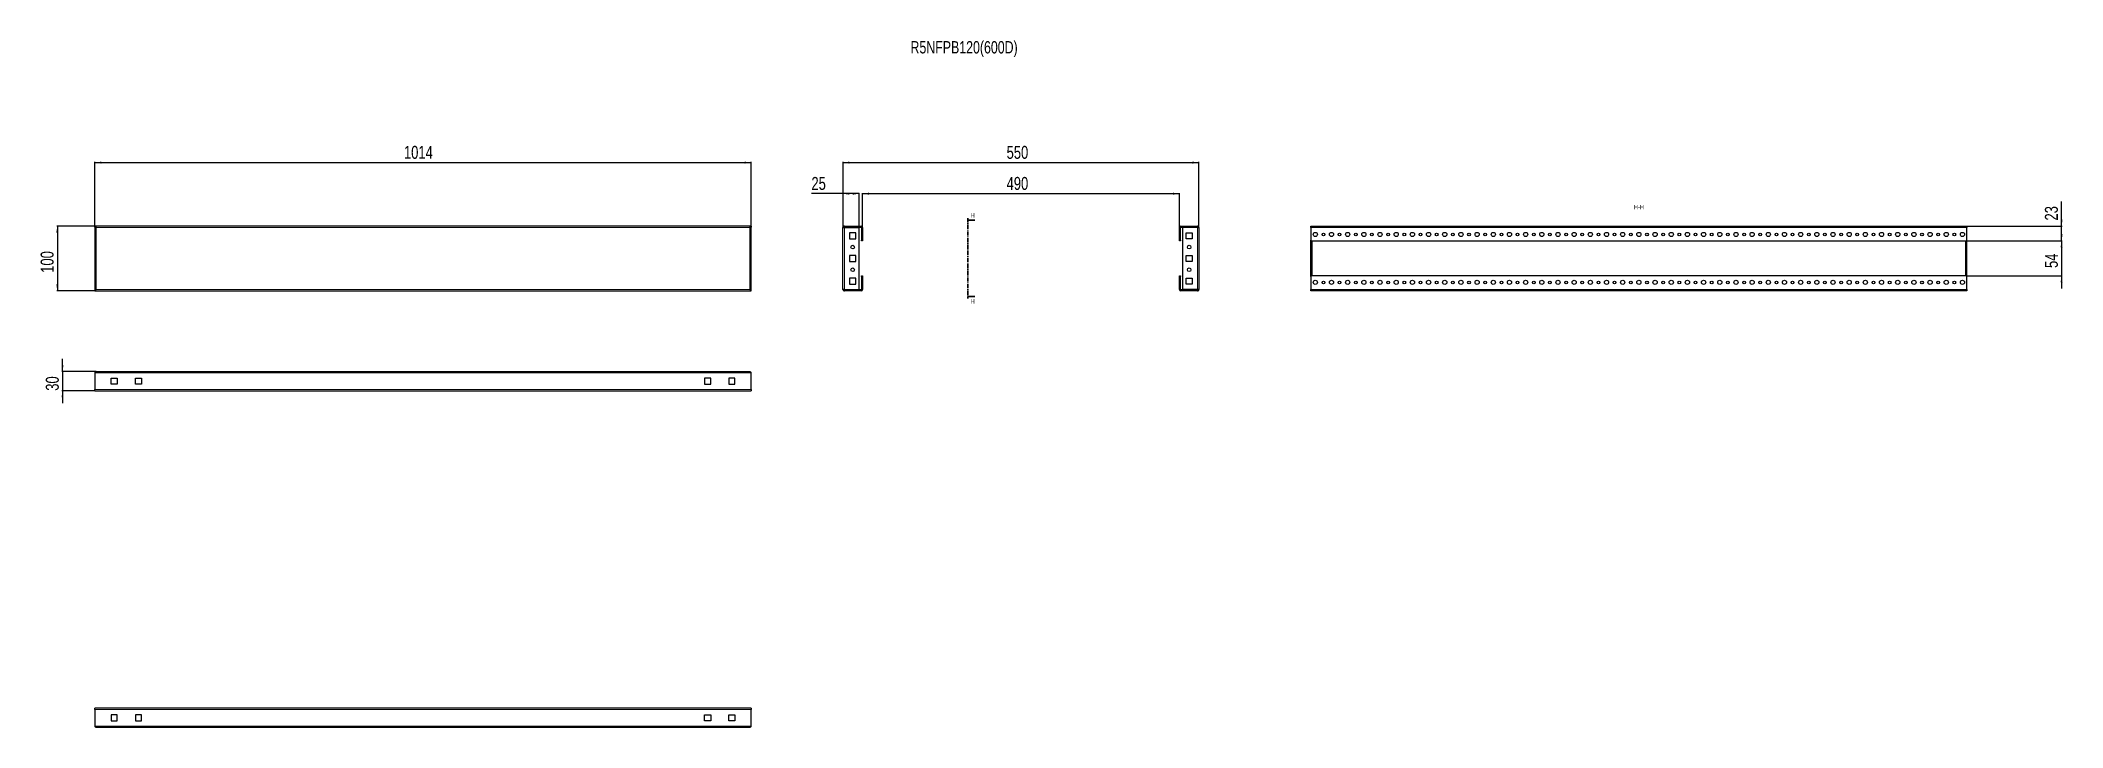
# Model space of a CAD drawing. Header units: millimetres. Extents: x -414 to 2711, y -442 to 619.
import ezdxf

# ---------------------------------------------------------------- set-up
doc = ezdxf.new("R2010")
doc.units = ezdxf.units.MM
doc.linetypes.add('CENTER', pattern=[10.16, 6.35, -1.27, 1.27, -1.27])
doc.layers.add('FORMAT', color=7, linetype='Continuous')
doc.styles.add('SLDTEXTSTYLE0', font='TXT', dxfattribs={"width": 0.75})
doc.dimstyles.new('SLDDIMSTYLE0', dxfattribs={"dimtxt": 20, "dimasz": 10, "dimexe": 0, "dimexo": 0.0625, "dimgap": 5, "dimtad": 2, "dimdec": 1, "dimrnd": 1e-09, "dimzin": 12, "dimdsep": 46, "dimtxsty": 'SLDTEXTSTYLE0', "dimsah": 1, "dimcen": 0.09, "dimadec": 0, "dimazin": 3, "dimtfac": 1, "dimtofl": 0, "dimtmove": 0, "dimatfit": 3, "dimfxl": 0, "dimfrac": 2, "dimtolj": 1, "dimtzin": 12, "dimarcsym": 0})
doc.dimstyles.new('SLDDIMSTYLE1', dxfattribs={"dimtxt": 20, "dimasz": 10, "dimexe": 0, "dimexo": 0.0625, "dimgap": 5, "dimtad": 2, "dimdec": 1, "dimrnd": 1e-09, "dimzin": 12, "dimdsep": 46, "dimtxsty": 'SLDTEXTSTYLE0', "dimsah": 1, "dimcen": 0.09, "dimadec": 0, "dimazin": 3, "dimtfac": 1, "dimtmove": 0, "dimatfit": 0, "dimfxl": 0, "dimfrac": 2, "dimtolj": 1, "dimtzin": 12, "dimarcsym": 0})

# ---------------------------------------------------------------- blocks, each defined once
blk = doc.blocks.new('_D')
at = {"layer": 'FORMAT'}
for p, q in [((-329.8, 330.6), (-329.8, 431.6)), ((-329.8, 430.6), (684.2, 430.6)), ((684.2, 330.6), (684.2, 431.6))]:
    blk.add_line(p, q, dxfattribs=at)
for points in [[(-329.8, 430.6), (-319.8, 429), (-319.8, 432.1)], [(684.2, 430.6), (674.2, 432.1), (674.2, 429)]]:
    blk.add_solid(points, dxfattribs=at)
at = {"layer": 'FORMAT', "insert": (147.7, 456.4), "char_height": 20, "attachment_point": 1, "style": 'SLDTEXTSTYLE0'}
blk.add_mtext('1014', dxfattribs=at)
blk = doc.blocks.new('_D_1')
at = {"layer": 'FORMAT'}
for p, q in [((-329.8, 332.6), (-388.9, 332.6)), ((-387.9, 332.6), (-387.9, 232.6)), ((-329.8, 232.6), (-388.9, 232.6))]:
    blk.add_line(p, q, dxfattribs=at)
for points in [[(-387.9, 332.6), (-389.5, 322.6), (-386.4, 322.6)], [(-387.9, 232.6), (-386.4, 242.6), (-389.5, 242.6)]]:
    blk.add_solid(points, dxfattribs=at)
at = {"layer": 'FORMAT', "insert": (-413.7, 260.4), "char_height": 20, "attachment_point": 1, "rotation": 90, "style": 'SLDTEXTSTYLE0'}
blk.add_mtext('100', dxfattribs=at)
blk = doc.blocks.new('_D_2')
at = {"layer": 'FORMAT'}
for p, q in [((826.2, 330.5), (826.2, 431.6)), ((826.2, 430.6), (1376.2, 430.6)), ((1376.2, 330.5), (1376.2, 431.6))]:
    blk.add_line(p, q, dxfattribs=at)
for points in [[(826.2, 430.6), (836.2, 429), (836.2, 432.1)], [(1376.2, 430.6), (1366.2, 432.1), (1366.2, 429)]]:
    blk.add_solid(points, dxfattribs=at)
at = {"layer": 'FORMAT', "insert": (1079, 456.4), "char_height": 20, "attachment_point": 1, "style": 'SLDTEXTSTYLE0'}
blk.add_mtext('550', dxfattribs=at)
blk = doc.blocks.new('_D_3')
at = {"layer": 'FORMAT'}
for p, q in [((856.2, 330.5), (856.2, 383.6)), ((856.2, 382.6), (1346.2, 382.6)), ((1346.2, 330.5), (1346.2, 383.6))]:
    blk.add_line(p, q, dxfattribs=at)
for points in [[(856.2, 382.6), (866.2, 381), (866.2, 384.1)], [(1346.2, 382.6), (1336.2, 384.1), (1336.2, 381)]]:
    blk.add_solid(points, dxfattribs=at)
at = {"layer": 'FORMAT', "insert": (1079, 408.4), "char_height": 20, "attachment_point": 1, "style": 'SLDTEXTSTYLE0'}
blk.add_mtext('490', dxfattribs=at)
blk = doc.blocks.new('_D_4')
at = {"layer": 'FORMAT'}
for p, q in [((826.2, 382.6), (777.4, 382.6)), ((826.2, 330.5), (826.2, 383.6)), ((851.2, 382.6), (826.2, 382.6)), ((851.2, 330.6), (851.2, 383.6))]:
    blk.add_line(p, q, dxfattribs=at)
for points in [[(826.2, 382.6), (836.2, 381), (836.2, 384.1)], [(851.2, 382.6), (841.2, 384.1), (841.2, 381)]]:
    blk.add_solid(points, dxfattribs=at)
at = {"layer": 'FORMAT', "insert": (777.4, 408.4), "char_height": 20, "attachment_point": 1, "style": 'SLDTEXTSTYLE0'}
blk.add_mtext('25', dxfattribs=at)
blk = doc.blocks.new('_D_5')
at = {"layer": 'FORMAT'}
for p, q in [((-379.9, 108), (-379.9, 127.3)), ((-327.7, 108), (-380.9, 108)), ((-379.9, 108), (-379.9, 78)), ((-329.8, 78), (-380.9, 78)), ((-379.9, 78), (-379.9, 58.8))]:
    blk.add_line(p, q, dxfattribs=at)
for points in [[(-379.9, 108), (-378.4, 118), (-381.5, 118)], [(-379.9, 78), (-381.5, 68), (-378.4, 68)]]:
    blk.add_solid(points, dxfattribs=at)
at = {"layer": 'FORMAT', "insert": (-405.7, 78.2), "char_height": 20, "attachment_point": 1, "rotation": 90, "style": 'SLDTEXTSTYLE0'}
blk.add_mtext('30', dxfattribs=at)
blk = doc.blocks.new('_D_6')
at = {"layer": 'FORMAT'}
for p, q in [((2709.3, 309.6), (2709.3, 328.8)), ((2562.1, 309.6), (2710.3, 309.6)), ((2709.3, 309.6), (2709.3, 255.6)), ((2562.1, 255.6), (2710.3, 255.6)), ((2709.3, 255.6), (2709.3, 236.3))]:
    blk.add_line(p, q, dxfattribs=at)
for points in [[(2709.3, 309.6), (2710.8, 319.6), (2707.7, 319.6)], [(2709.3, 255.6), (2707.7, 245.6), (2710.8, 245.6)]]:
    blk.add_solid(points, dxfattribs=at)
at = {"layer": 'FORMAT', "insert": (2683.5, 267.8), "char_height": 20, "attachment_point": 1, "rotation": 90, "style": 'SLDTEXTSTYLE0'}
blk.add_mtext('54', dxfattribs=at)
blk = doc.blocks.new('_D_7')
at = {"layer": 'FORMAT'}
for p, q in [((2709.3, 332.6), (2709.3, 370.7)), ((2563.1, 332.6), (2710.3, 332.6)), ((2709.3, 309.6), (2709.3, 332.6)), ((2562.1, 309.6), (2710.3, 309.6)), ((2709.3, 309.6), (2709.3, 290.3))]:
    blk.add_line(p, q, dxfattribs=at)
for points in [[(2709.3, 332.6), (2710.8, 342.6), (2707.7, 342.6)], [(2709.3, 309.6), (2707.7, 299.6), (2710.8, 299.6)]]:
    blk.add_solid(points, dxfattribs=at)
at = {"layer": 'FORMAT', "insert": (2683.5, 341.1), "char_height": 20, "attachment_point": 1, "rotation": 90, "style": 'SLDTEXTSTYLE0'}
blk.add_mtext('23', dxfattribs=at)

msp = doc.modelspace()

# ---------------------------------------------------------------- linework, layer by layer
at = {"color": 7, "linetype": 'CENTER', "lineweight": 35}
msp.add_line((1019.24, 344.57), (1019.24, 220.56), dxfattribs=at)
at = {"color": 7, "linetype": 'Continuous', "lineweight": 25}
for p, q in [((684.22, 332.57), (-329.78, 332.57)), ((-329.78, 331.07), (-329.78, 332.57)), ((-329.78, 331.07), (-329.78, 330.57)), ((-329.78, 330.57), (-329.78, 234.57)), ((-329.78, 330.57), (-328.28, 330.57)), ((684.22, 330.57), (682.72, 330.57)), ((684.22, 332.57), (684.22, 331.07)), ((684.22, 330.57), (684.22, 331.07)), ((684.22, 234.57), (684.22, 330.57)), ((826.17, 234.67), (826.17, 330.47)), ((828.27, 332.57), (828.27, 331.07)), ((828.27, 332.57), (854.07, 332.57)), ((828.27, 331.07), (854.07, 331.07)), ((828.27, 330.57), (851.17, 330.57)), ((836.42, 322.32), (836.42, 312.82)), ((845.92, 322.32), (836.42, 322.32)), ((836.42, 312.82), (845.92, 312.82)), ((845.92, 312.82), (845.92, 322.32)), ((851.17, 234.57), (851.17, 330.57)), ((854.67, 330.47), (854.67, 310.57)), ((856.17, 330.47), (856.17, 310.57)), ((1346.17, 310.57), (1346.17, 330.47)), ((1347.67, 310.57), (1347.67, 330.47)), ((1348.27, 332.57), (1374.07, 332.57)), ((1348.27, 331.07), (1374.07, 331.07)), ((1351.17, 234.57), (1351.17, 330.57)), ((1374.07, 330.57), (1351.17, 330.57)), ((1356.42, 322.32), (1365.92, 322.32)), ((1356.42, 312.82), (1356.42, 322.32)), ((1365.92, 312.82), (1356.42, 312.82)), ((1365.92, 322.32), (1365.92, 312.82)), ((1374.07, 331.07), (1374.07, 332.57)), ((1376.17, 330.47), (1376.17, 234.67)), ((1549.09, 332.57), (2563.09, 332.57)), ((1549.09, 330.47), (1549.09, 332.57)), ((1549.09, 330.47), (1549.09, 310.57)), ((2563.09, 332.57), (2563.09, 330.47)), ((2563.09, 310.57), (2563.09, 330.47)), ((836.42, 287.32), (836.42, 277.82)), ((845.92, 287.32), (836.42, 287.32)), ((845.92, 277.82), (845.92, 287.32)), ((854.67, 309.57), (854.67, 310.57)), ((854.67, 310.57), (856.17, 310.57)), ((856.17, 309.57), (854.67, 309.57)), ((856.17, 310.57), (856.17, 309.57)), ((1346.17, 310.57), (1347.67, 310.57)), ((1346.17, 309.57), (1346.17, 310.57)), ((1347.67, 309.57), (1346.17, 309.57)), ((1347.67, 310.57), (1347.67, 309.57)), ((1356.42, 287.32), (1365.92, 287.32)), ((1356.42, 277.82), (1356.42, 287.32)), ((1365.92, 287.32), (1365.92, 277.82)), ((1549.09, 310.57), (1550.09, 309.57)), ((1549.09, 254.57), (1549.09, 310.57)), ((1550.09, 309.57), (2562.09, 309.57)), ((1550.59, 255.57), (1550.59, 309.57)), ((2561.59, 255.57), (2561.59, 309.57)), ((2562.09, 309.57), (2563.09, 310.57)), ((2563.09, 254.57), (2563.09, 310.57)), ((836.42, 277.82), (845.92, 277.82)), ((845.92, 252.32), (836.42, 252.32)), ((836.42, 252.32), (836.42, 242.82)), ((845.92, 242.82), (845.92, 252.32)), ((854.67, 254.57), (854.67, 255.57)), ((854.67, 255.57), (856.17, 255.57)), ((856.17, 254.57), (854.67, 254.57)), ((854.67, 254.57), (854.67, 234.67)), ((856.17, 255.57), (856.17, 254.57)), ((856.17, 254.57), (856.17, 234.67)), ((1346.17, 255.57), (1347.67, 255.57)), ((1346.17, 254.57), (1346.17, 255.57)), ((1347.67, 254.57), (1346.17, 254.57)), ((1346.17, 234.67), (1346.17, 254.57)), ((1347.67, 255.57), (1347.67, 254.57)), ((1347.67, 234.67), (1347.67, 254.57)), ((1365.92, 277.82), (1356.42, 277.82)), ((1356.42, 252.32), (1365.92, 252.32)), ((1356.42, 242.82), (1356.42, 252.32)), ((1365.92, 252.32), (1365.92, 242.82)), ((1550.09, 255.57), (1549.09, 254.57)), ((1549.09, 254.57), (1549.09, 234.67)), ((2562.09, 255.57), (1550.09, 255.57)), ((2563.09, 254.57), (2562.09, 255.57)), ((2563.09, 234.67), (2563.09, 254.57)), ((-328.28, 234.57), (-329.78, 234.57)), ((-329.78, 234.57), (-329.78, 234.07)), ((-329.78, 234.07), (-329.78, 232.57)), ((-329.78, 232.57), (684.22, 232.57)), ((682.72, 234.57), (684.22, 234.57)), ((684.22, 234.07), (684.22, 234.57)), ((684.22, 232.57), (684.22, 234.07)), ((828.27, 234.57), (851.17, 234.57)), ((828.27, 232.57), (828.27, 234.07)), ((854.07, 234.07), (828.27, 234.07)), ((854.07, 232.57), (828.27, 232.57)), ((836.42, 242.82), (845.92, 242.82)), ((1374.07, 234.07), (1348.27, 234.07)), ((1374.07, 232.57), (1348.27, 232.57)), ((1374.07, 234.57), (1351.17, 234.57)), ((1365.92, 242.82), (1356.42, 242.82)), ((1374.07, 234.07), (1374.07, 232.57)), ((1549.09, 232.57), (1549.09, 234.67)), ((2563.09, 232.57), (1549.09, 232.57)), ((2563.09, 234.67), (2563.09, 232.57)), ((-329.78, 105.92), (-329.78, 80.12)), ((-327.68, 108.02), (682.12, 108.02)), ((-304.78, 97.77), (-295.28, 97.77)), ((-304.78, 88.27), (-304.78, 97.77)), ((-295.28, 97.77), (-295.28, 88.27)), ((-267.28, 97.77), (-257.78, 97.77)), ((-267.28, 88.27), (-267.28, 97.77)), ((-257.78, 97.77), (-257.78, 88.27)), ((621.72, 97.77), (612.22, 97.77)), ((612.22, 97.77), (612.22, 88.27)), ((621.72, 88.27), (621.72, 97.77)), ((649.72, 97.77), (649.72, 88.27)), ((659.22, 97.77), (649.72, 97.77)), ((659.22, 88.27), (659.22, 97.77)), ((684.22, 80.12), (684.22, 105.92)), ((-329.78, 78.02), (-329.78, 80.12)), ((-329.78, 78.02), (684.22, 78.02)), ((-295.28, 88.27), (-304.78, 88.27)), ((-257.78, 88.27), (-267.28, 88.27)), ((612.22, 88.27), (621.72, 88.27)), ((649.72, 88.27), (659.22, 88.27)), ((684.22, 80.12), (684.22, 78.02)), ((684.22, -411.98), (-329.78, -411.98)), ((-329.78, -414.08), (-329.78, -411.98)), ((-329.78, -414.08), (-329.78, -439.88)), ((-295.28, -422.23), (-304.78, -422.23)), ((-304.78, -422.23), (-304.78, -431.73)), ((-304.78, -431.73), (-295.28, -431.73)), ((-295.28, -431.73), (-295.28, -422.23)), ((-257.78, -422.23), (-267.28, -422.23)), ((-267.28, -422.23), (-267.28, -431.73)), ((-267.28, -431.73), (-257.78, -431.73)), ((-257.78, -431.73), (-257.78, -422.23)), ((612.22, -431.73), (612.22, -422.23)), ((612.22, -422.23), (621.72, -422.23)), ((621.72, -431.73), (612.22, -431.73)), ((621.72, -422.23), (621.72, -431.73)), ((649.72, -422.23), (659.22, -422.23)), ((649.72, -431.73), (649.72, -422.23)), ((659.22, -431.73), (649.72, -431.73)), ((659.22, -422.23), (659.22, -431.73)), ((684.22, -411.98), (684.22, -414.08)), ((684.22, -439.88), (684.22, -414.08)), ((682.12, -441.98), (-327.68, -441.98))]:
    msp.add_line(p, q, dxfattribs=at)
at = {"color": 8, "linetype": 'Continuous', "lineweight": 18}
for p, q in [((-327.68, 330.47), (-327.68, 234.67)), ((682.12, 330.47), (-327.68, 330.47)), ((682.12, 234.67), (682.12, 330.47)), ((828.27, 234.57), (828.27, 330.57)), ((854.07, 331.07), (854.07, 332.57)), ((854.67, 330.47), (856.17, 330.47)), ((1347.67, 330.47), (1346.17, 330.47)), ((1348.27, 331.07), (1348.27, 332.57)), ((1374.07, 330.57), (1374.07, 234.57)), ((1549.09, 330.47), (2563.09, 330.47)), ((1551.19, 255.57), (1551.19, 309.57)), ((2560.99, 309.57), (2560.99, 255.57)), ((-327.68, 234.67), (682.12, 234.67)), ((854.07, 234.07), (854.07, 232.57)), ((854.67, 234.67), (856.17, 234.67)), ((1347.67, 234.67), (1346.17, 234.67)), ((1348.27, 234.07), (1348.27, 232.57)), ((2563.09, 234.67), (1549.09, 234.67)), ((-329.78, 105.92), (684.22, 105.92)), ((-329.78, 80.12), (684.22, 80.12)), ((684.22, -414.08), (-329.78, -414.08)), ((684.22, -439.88), (-329.78, -439.88))]:
    msp.add_line(p, q, dxfattribs=at)
at = {"color": 7, "linetype": 'Continuous', "lineweight": 35}
for p, q in [((1029.88, 341.57), (1019.24, 341.57)), ((1029.88, 223.56), (1019.24, 223.56))]:
    msp.add_line(p, q, dxfattribs=at)
at = {"color": 7, "linetype": 'Continuous', "lineweight": 25}
for centre, radius in [((1556.09, 319.57), 3.25), ((1568.59, 319.57), 2.1), ((1581.09, 319.57), 3.25), ((1593.59, 319.57), 2.1), ((1606.09, 319.57), 3.25), ((1618.59, 319.57), 2.1), ((1631.09, 319.57), 3.25), ((1643.59, 319.57), 2.1), ((1656.09, 319.57), 3.25), ((1668.59, 319.57), 2.1), ((1681.09, 319.57), 3.25), ((1693.59, 319.57), 2.1), ((1706.09, 319.57), 3.25), ((1718.59, 319.57), 2.1), ((1731.09, 319.57), 3.25), ((1743.59, 319.57), 2.1), ((1756.09, 319.57), 3.25), ((1768.59, 319.57), 2.1), ((1781.09, 319.57), 3.25), ((1793.59, 319.57), 2.1), ((1806.09, 319.57), 3.25), ((1818.59, 319.57), 2.1), ((1831.09, 319.57), 3.25), ((1843.59, 319.57), 2.1), ((1856.09, 319.57), 3.25), ((1868.59, 319.57), 2.1), ((1881.09, 319.57), 3.25), ((1893.59, 319.57), 2.1), ((1906.09, 319.57), 3.25), ((1918.59, 319.57), 2.1), ((1931.09, 319.57), 3.25), ((1943.59, 319.57), 2.1), ((1956.09, 319.57), 3.25), ((1968.59, 319.57), 2.1), ((1981.09, 319.57), 3.25), ((1993.59, 319.57), 2.1), ((2006.09, 319.57), 3.25), ((2018.59, 319.57), 2.1), ((2031.09, 319.57), 3.25), ((2043.59, 319.57), 2.1), ((2056.09, 319.57), 3.25), ((2068.59, 319.57), 2.1), ((2081.09, 319.57), 3.25), ((2093.59, 319.57), 2.1), ((2106.09, 319.57), 3.25), ((2118.59, 319.57), 2.1), ((2131.09, 319.57), 3.25), ((2143.59, 319.57), 2.1), ((2156.09, 319.57), 3.25), ((2168.59, 319.57), 2.1), ((2181.09, 319.57), 3.25), ((2193.59, 319.57), 2.1), ((2206.09, 319.57), 3.25), ((2218.59, 319.57), 2.1), ((2231.09, 319.57), 3.25), ((2243.59, 319.57), 2.1), ((2256.09, 319.57), 3.25), ((2268.59, 319.57), 2.1), ((2281.09, 319.57), 3.25), ((2293.59, 319.57), 2.1), ((2306.09, 319.57), 3.25), ((2318.59, 319.57), 2.1), ((2331.09, 319.57), 3.25), ((2343.59, 319.57), 2.1), ((2356.09, 319.57), 3.25), ((2368.59, 319.57), 2.1), ((2381.09, 319.57), 3.25), ((2393.59, 319.57), 2.1), ((2406.09, 319.57), 3.25), ((2418.59, 319.57), 2.1), ((2431.09, 319.57), 3.25), ((2443.59, 319.57), 2.1), ((2456.09, 319.57), 3.25), ((2468.59, 319.57), 2.1), ((2481.09, 319.57), 3.25), ((2493.59, 319.57), 2.1), ((2506.09, 319.57), 3.25), ((2518.59, 319.57), 2.1), ((2531.09, 319.57), 3.25), ((2543.59, 319.57), 2.1), ((2556.09, 319.57), 3.25), ((841.17, 300.07), 2.75), ((1361.17, 300.07), 2.75), ((841.17, 265.07), 2.75), ((1361.17, 265.07), 2.75), ((1556.09, 245.57), 3.25), ((1568.59, 245.57), 2.1), ((1581.09, 245.57), 3.25), ((1593.59, 245.57), 2.1), ((1606.09, 245.57), 3.25), ((1618.59, 245.57), 2.1), ((1631.09, 245.57), 3.25), ((1643.59, 245.57), 2.1), ((1656.09, 245.57), 3.25), ((1668.59, 245.57), 2.1), ((1681.09, 245.57), 3.25), ((1693.59, 245.57), 2.1), ((1706.09, 245.57), 3.25), ((1718.59, 245.57), 2.1), ((1731.09, 245.57), 3.25), ((1743.59, 245.57), 2.1), ((1756.09, 245.57), 3.25), ((1768.59, 245.57), 2.1), ((1781.09, 245.57), 3.25), ((1793.59, 245.57), 2.1), ((1806.09, 245.57), 3.25), ((1818.59, 245.57), 2.1), ((1831.09, 245.57), 3.25), ((1843.59, 245.57), 2.1), ((1856.09, 245.57), 3.25), ((1868.59, 245.57), 2.1), ((1881.09, 245.57), 3.25), ((1893.59, 245.57), 2.1), ((1906.09, 245.57), 3.25), ((1918.59, 245.57), 2.1), ((1931.09, 245.57), 3.25), ((1943.59, 245.57), 2.1), ((1956.09, 245.57), 3.25), ((1968.59, 245.57), 2.1), ((1981.09, 245.57), 3.25), ((1993.59, 245.57), 2.1), ((2006.09, 245.57), 3.25), ((2018.59, 245.57), 2.1), ((2031.09, 245.57), 3.25), ((2043.59, 245.57), 2.1), ((2056.09, 245.57), 3.25), ((2068.59, 245.57), 2.1), ((2081.09, 245.57), 3.25), ((2093.59, 245.57), 2.1), ((2106.09, 245.57), 3.25), ((2118.59, 245.57), 2.1), ((2131.09, 245.57), 3.25), ((2143.59, 245.57), 2.1), ((2156.09, 245.57), 3.25), ((2168.59, 245.57), 2.1), ((2181.09, 245.57), 3.25), ((2193.59, 245.57), 2.1), ((2206.09, 245.57), 3.25), ((2218.59, 245.57), 2.1), ((2231.09, 245.57), 3.25), ((2243.59, 245.57), 2.1), ((2256.09, 245.57), 3.25), ((2268.59, 245.57), 2.1), ((2281.09, 245.57), 3.25), ((2293.59, 245.57), 2.1), ((2306.09, 245.57), 3.25), ((2318.59, 245.57), 2.1), ((2331.09, 245.57), 3.25), ((2343.59, 245.57), 2.1), ((2356.09, 245.57), 3.25), ((2368.59, 245.57), 2.1), ((2381.09, 245.57), 3.25), ((2393.59, 245.57), 2.1), ((2406.09, 245.57), 3.25), ((2418.59, 245.57), 2.1), ((2431.09, 245.57), 3.25), ((2443.59, 245.57), 2.1), ((2456.09, 245.57), 3.25), ((2468.59, 245.57), 2.1), ((2481.09, 245.57), 3.25), ((2493.59, 245.57), 2.1), ((2506.09, 245.57), 3.25), ((2518.59, 245.57), 2.1), ((2531.09, 245.57), 3.25), ((2543.59, 245.57), 2.1), ((2556.09, 245.57), 3.25)]:
    msp.add_circle(centre, radius, dxfattribs=at)
for centre, radius, start, end in [((854.07, 330.47), 2.1, 0, 90), ((854.07, 330.47), 0.6, 0, 90), ((1348.27, 330.47), 2.1, 90, 180), ((1348.27, 330.47), 0.6, 90, 180), ((854.07, 234.67), 2.1, 270, 0), ((854.07, 234.67), 0.6, 270, 0), ((1348.27, 234.67), 2.1, 180, 270), ((1348.27, 234.67), 0.6, 180, 270)]:
    msp.add_arc(centre, radius, start, end, dxfattribs=at)
for points, knots in [([(-327.68, 330.47), (-327.86, 330.75), (-328.22, 331.31), (-328.75, 332.01), (-329.27, 332.48), (-329.62, 332.54), (-329.78, 332.57)], [0, 0, 0, 0, 0.25475266, 0.50964469, 0.7645377, 1, 1, 1, 1]), ([(-327.68, 330.47), (-327.86, 330.55), (-328.23, 330.71), (-328.92, 330.98), (-329.44, 331.03), (-329.78, 331.07)], [0, 0, 0, 0, 0.2598775, 0.5197391, 1, 1, 1, 1]), ([(1376.17, 330.47), (1376.14, 330.75), (1376.07, 331.31), (1375.57, 332.01), (1374.87, 332.48), (1374.33, 332.54), (1374.07, 332.57)], [0, 0, 0, 0, 0.25475266, 0.50964469, 0.7645377, 1, 1, 1, 1]), ([(1374.67, 330.47), (1374.66, 330.55), (1374.64, 330.71), (1374.45, 330.98), (1374.22, 331.03), (1374.07, 331.07)], [0, 0, 0, 0, 0.2598775, 0.5197391, 1, 1, 1, 1]), ([(682.12, 108.02), (682.3, 107.99), (682.65, 107.92), (683.19, 107.42), (683.71, 106.72), (684.06, 106.18), (684.22, 105.92)], [0, 0, 0, 0, 0.2547527, 0.5096447, 0.7645377, 1, 1, 1, 1]), ([(-327.68, -441.98), (-327.86, -441.95), (-328.22, -441.88), (-328.75, -441.38), (-329.27, -440.68), (-329.62, -440.14), (-329.78, -439.88)], [0, 0, 0, 0, 0.25475266, 0.50964469, 0.7645377, 1, 1, 1, 1])]:
    msp.add_open_spline(points, degree=3, knots=knots, dxfattribs=at)
for points in [[(-329.78, 330.57), (-329.75, 330.56), (-329.69, 330.54), (-329.2, 330.52), (-328.51, 330.49), (-327.96, 330.47), (-327.68, 330.47)], [(684.22, 332.57), (684.04, 332.53), (683.69, 332.47), (683.17, 331.99), (682.64, 331.29), (682.29, 330.74), (682.12, 330.47)], [(684.22, 331.07), (683.87, 331.03), (683.17, 330.95), (682.47, 330.63), (682.12, 330.47)], [(682.12, 330.47), (682.39, 330.47), (682.95, 330.49), (683.64, 330.52), (684.13, 330.54), (684.19, 330.56), (684.22, 330.57)], [(828.27, 332.57), (827.99, 332.53), (827.44, 332.47), (826.75, 331.99), (826.26, 331.29), (826.2, 330.74), (826.17, 330.47)], [(826.17, 330.47), (826.2, 330.47), (826.26, 330.49), (826.75, 330.52), (827.44, 330.54), (827.99, 330.56), (828.27, 330.57)], [(828.27, 331.07), (828.11, 331.03), (827.78, 330.95), (827.71, 330.63), (827.67, 330.47)], [(1374.07, 330.57), (1374.35, 330.56), (1374.9, 330.54), (1375.59, 330.52), (1376.08, 330.49), (1376.14, 330.47), (1376.17, 330.47)], [(-329.78, 234.07), (-329.43, 234.1), (-328.73, 234.18), (-328.03, 234.5), (-327.68, 234.67)], [(-329.78, 232.57), (-329.61, 232.6), (-329.26, 232.66), (-328.73, 233.15), (-328.21, 233.84), (-327.86, 234.39), (-327.68, 234.67)], [(-327.68, 234.67), (-327.96, 234.66), (-328.51, 234.64), (-329.2, 234.62), (-329.69, 234.59), (-329.75, 234.57), (-329.78, 234.57)], [(682.12, 234.67), (682.29, 234.39), (682.64, 233.84), (683.17, 233.15), (683.69, 232.66), (684.04, 232.6), (684.22, 232.57)], [(684.22, 234.57), (684.19, 234.57), (684.13, 234.59), (683.64, 234.62), (682.95, 234.64), (682.39, 234.66), (682.12, 234.67)], [(682.12, 234.67), (682.47, 234.5), (683.17, 234.18), (683.87, 234.1), (684.22, 234.07)], [(828.27, 234.57), (827.99, 234.57), (827.44, 234.59), (826.75, 234.62), (826.26, 234.64), (826.2, 234.66), (826.17, 234.67)], [(826.17, 234.67), (826.2, 234.39), (826.26, 233.84), (826.75, 233.15), (827.44, 232.66), (827.99, 232.6), (828.27, 232.57)], [(827.67, 234.67), (827.71, 234.5), (827.78, 234.18), (828.11, 234.1), (828.27, 234.07)], [(1374.07, 234.07), (1374.23, 234.1), (1374.56, 234.18), (1374.63, 234.5), (1374.67, 234.67)], [(1374.07, 232.57), (1374.35, 232.6), (1374.9, 232.66), (1375.59, 233.15), (1376.08, 233.84), (1376.14, 234.39), (1376.17, 234.67)], [(1376.17, 234.67), (1376.14, 234.66), (1376.08, 234.64), (1375.59, 234.62), (1374.9, 234.59), (1374.35, 234.57), (1374.07, 234.57)], [(-329.78, 105.92), (-329.61, 106.19), (-329.26, 106.75), (-328.73, 107.44), (-328.21, 107.92), (-327.86, 107.99), (-327.68, 108.02)], [(684.22, -439.88), (684.04, -440.16), (683.69, -440.71), (683.17, -441.4), (682.64, -441.89), (682.29, -441.95), (682.12, -441.98)]]:
    msp.add_open_spline(points, degree=3, dxfattribs=at)
at = {"color": 7, "linetype": 'Continuous', "lineweight": 35}
for points in [[(1019.24, 341.57), (1026.24, 340.45), (1026.24, 342.69)], [(1019.24, 223.56), (1026.24, 222.44), (1026.24, 224.68)]]:
    msp.add_solid(points, dxfattribs=at)

# ---------------------------------------------------------------- texts
at = {"color": 7, "linetype": 'Continuous', "char_height": 7, "attachment_point": 1, "style": 'SLDTEXTSTYLE0'}
for insert in [(1023.53, 352.68), (1023.53, 219.86)]:
    msp.add_mtext('H', dxfattribs=dict(at, insert=insert))
at = {"layer": 'FORMAT', "style": 'SLDTEXTSTYLE0'}
for s, insert, char_height, attachment_point in [('R5NFPB120(600D)', (930.48, 618.21), 19.05, 1), ('H-H', (2056.12, 365.26), 7, 2)]:
    msp.add_mtext(s, dxfattribs=dict(at, insert=insert, char_height=char_height, attachment_point=attachment_point))

# ---------------------------------------------------------------- dimensions: what is measured, and where the dimension line sits
at = {"layer": 'FORMAT'}
for base, p1, p2, picture, middle in [((684.22, 430.57), (-329.78, 330.57), (684.22, 330.57), '_D', (177.22, 430.57)), ((1376.17, 430.57), (826.17, 330.47), (1376.17, 330.47), '_D_2', (1101.17, 430.57)), ((826.17, 382.57), (851.17, 330.57), (826.17, 330.47), '_D_4', (792.17, 382.57)), ((1346.17, 382.57), (856.17, 330.47), (1346.17, 330.47), '_D_3', (1101.17, 382.57))]:
    dim = msp.add_linear_dim(base=base, p1=p1, p2=p2, dimstyle='SLDDIMSTYLE0', dxfattribs=at)
    dim.commit()
    dim.dimension.update_dxf_attribs({"geometry": picture, "text_midpoint": middle, "dimtype": 160})
for base, p1, p2, dimstyle, picture, middle in [((2709.26, 332.57), (2562.09, 309.57), (2563.09, 332.57), 'SLDDIMSTYLE1', '_D_7', (2709.26, 355.89)), ((-387.95, 232.57), (-329.78, 332.57), (-329.78, 232.57), 'SLDDIMSTYLE0', '_D_1', (-387.95, 282.57)), ((2709.26, 255.57), (2562.09, 309.57), (2562.09, 255.57), 'SLDDIMSTYLE1', '_D_6', (2709.26, 282.57)), ((-379.95, 78.02), (-327.68, 108.02), (-329.78, 78.02), 'SLDDIMSTYLE1', '_D_5', (-379.95, 93.02))]:
    dim = msp.add_linear_dim(base=base, p1=p1, p2=p2, angle=90, dimstyle=dimstyle, dxfattribs=at)
    dim.commit()
    dim.dimension.update_dxf_attribs({"geometry": picture, "text_midpoint": middle, "dimtype": 160})

doc.saveas('drawing.dxf')
